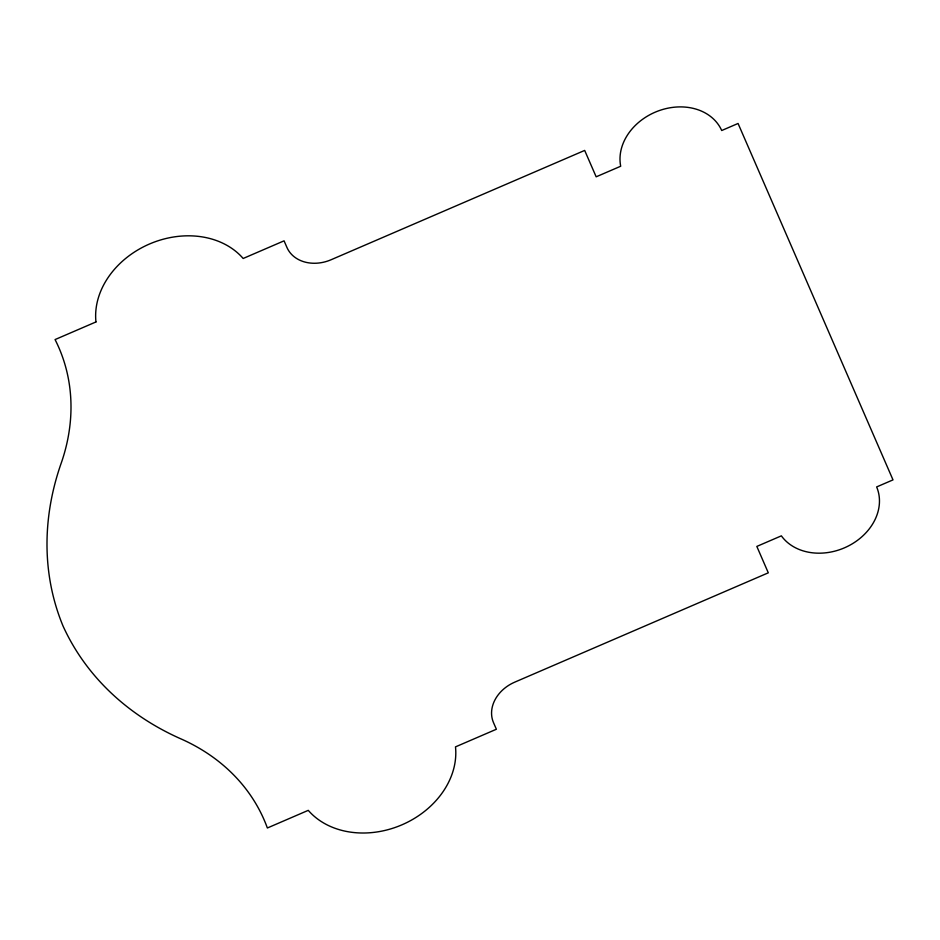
<?xml version="1.0" encoding="UTF-8"?>
<svg xmlns="http://www.w3.org/2000/svg" width="940" height="940" viewBox="0 0 940 940"><rect width="100%" height="100%" fill="white"/><g stroke="black" fill="none" stroke-linecap="round" stroke-linejoin="round"><path stroke-width="1.41" d="M95.951 321.95L55.061 339.575A222.251 179.575 -23 0 1 61.664 461.846A318.472 257.325 -23 0 0 63.062 626.099A318.472 257.325 -23 0 0 182.372 739.522A222.251 179.575 -23 0 1 267.371 827.987L308.261 810.351A82.708 66.822 -23 0 0 401.956 824.815A82.708 66.822 -23 0 0 455.489 746.877L496.379 729.252L493.512 722.649A35.626 28.788 -23 0 1 514.756 682.146L768.297 572.824L756.829 546.422L781.363 535.847A53.85 43.51 -23 0 0 848.456 545.94A53.85 43.51 -23 0 0 876.644 486.932L893 479.882L738.065 123.469L721.709 130.519A53.85 43.51 -23 0 0 659.21 110.603A53.85 43.51 -23 0 0 620.694 166.239L596.16 176.814L584.68 150.424L331.127 259.734A35.626 28.788 -23 0 1 286.935 247.443L284.068 240.84L243.166 258.476A82.708 66.822 -23 0 0 149.472 244.012A82.708 66.822 -23 0 0 95.951 321.95"/></g></svg>
